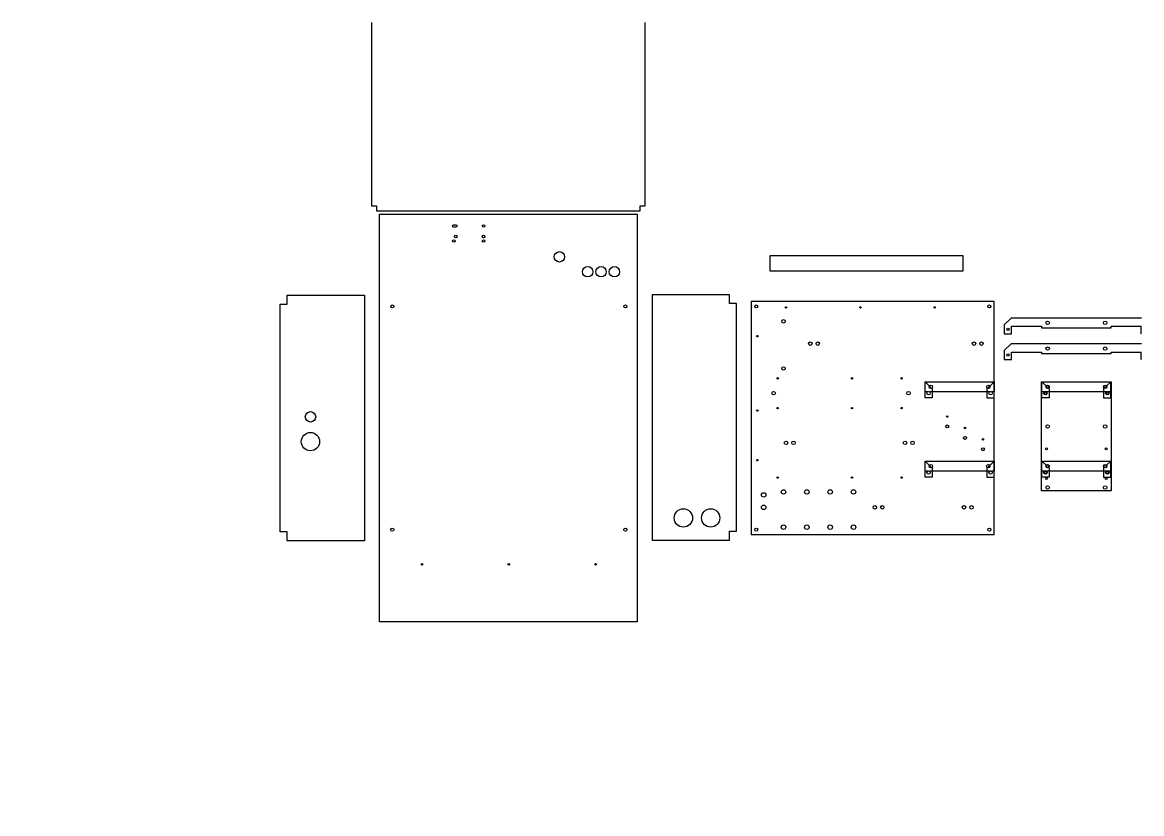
# Paper-space layout 'Лист1' of a CAD drawing. Header units: millimetres. Extents: x 30 to 267, y 21 to 189.
# The model-space entities are those that its viewports show. They can reach past a viewport. Long polylines and large blocks are cut down to what shows.
import ezdxf

# ---------------------------------------------------------------- set-up
doc = ezdxf.new("R2010")
doc.units = ezdxf.units.MM
doc.layers.add('1', color=30, linetype='Continuous')
doc.layers.add('VPort', color=8, linetype='Continuous', plot=False)
doc.layers.get('VPort').off()

msp = doc.modelspace()

# ---------------------------------------------------------------- linework, layer by layer
for p, q in [((1425.5, 462), (1687.7, 462)), ((1425.5, 445), (1486.5, 445)), ((1486.5, 445), (1486.5, 442)), ((1486.5, 442), (1626.5, 442)), ((1626.5, 442), (1626.5, 445)), ((1626.5, 445), (1687.5, 445)), ((1425.5, 410), (1687.7, 410)), ((1425.5, 393), (1486.5, 393)), ((1486.5, 393), (1486.5, 390)), ((1486.5, 390), (1626.5, 390)), ((1626.5, 390), (1626.5, 393)), ((1626.5, 393), (1687.5, 393))]:
    msp.add_line(p, q)
for points in [[(677, 1195), (145, 1195), (145, 1185), (135, 1185), (135, 688), (145, 688), (145, 678), (677, 678), (677, 688), (687, 688), (687, 1185), (677, 1185), (677, 1195)], [(671, 671), (671, -151), (151, -151), (151, 671)], [(-49, 489.4), (-35, 489.4), (-35, 507.4), (121, 507.4), (121, 12.4), (-35, 12.4), (-35, 30.4), (-49, 30.4)], [(871, 490.6), (857, 490.6), (857, 508.6), (701, 508.6), (701, 13.6), (857, 13.6), (857, 31.6), (871, 31.6)], [(1486.5, 333), (1626.5, 333), (1626.5, 113), (1486.5, 113)]]:
    msp.add_lwpolyline(points, close=True)
msp.add_lwpolyline([(301, 644.5, -1), (301, 649.5), (305, 649.5, -1), (305, 644.5)], format="xyb", close=True)
at = {"color": 0}
for points in [[(938, 557), (1328, 557), (1328, 587), (938, 587)], [(1391, 495), (901, 495), (901, 25), (1391, 25)]]:
    msp.add_lwpolyline(points, close=True, dxfattribs=at)
for points in [[(1425.5, 462), (1411, 448), (1411, 430), (1425.5, 430), (1425.5, 445)], [(1687.5, 462), (1702, 448), (1702, 430), (1687.5, 430), (1687.5, 445)], [(1425.5, 410), (1411, 396), (1411, 378), (1425.5, 378), (1425.5, 393)], [(1687.5, 410), (1702, 396), (1702, 378), (1687.5, 378), (1687.5, 393)]]:
    msp.add_lwpolyline(points)
for centre, radius in [((361, 647), 2.5), ((301, 617), 2.5), ((305, 626), 2.5), ((361, 626), 2.5), ((361, 617), 2.5), ((514, 585), 10.5), ((571, 555), 10.5), ((598, 555), 10.5), ((625, 555), 10.5), ((177, 485), 3), ((647, 485), 3), ((1498.5, 452), 3.5), ((1614.5, 452), 3.5), ((1418.5, 439), 2.5), ((1694.7, 439), 2.5), ((1020, 410), 3.5), ((1035, 410), 3.5), ((1350, 410), 3.5), ((1365, 410), 3.5), ((1418.5, 387), 2.5), ((1498.5, 400), 3.5), ((1614.5, 400), 3.5), ((1694.7, 387), 2.5), ((1498.5, 323), 2.5), ((1614.5, 323), 2.5), ((1258.5, 310), 3.5), ((1383.5, 310), 3.5), ((12, 262.4), 10.5), ((12, 212.4), 18.5), ((1498.5, 243), 3.5), ((1614.5, 243), 3.5), ((971, 210), 3.5), ((986, 210), 3.5), ((1211, 210), 3.5), ((1226, 210), 3.5), ((1496.5, 198), 2), ((1616.5, 198), 2), ((1498.5, 163), 2.5), ((1614.5, 163), 2.5), ((1258.5, 150), 3.5), ((1383.5, 150), 3.5), ((1496.5, 138), 2), ((1616.5, 138), 2), ((966, 111), 4.5), ((1013, 111), 4.5), ((1060, 111), 4.5), ((1107, 111), 4.5), ((1498.5, 120), 3.5), ((1614.5, 120), 3.5), ((764, 58.6), 18.5), ((819, 58.6), 18.5), ((1150, 80), 3.5), ((1165, 80), 3.5), ((1330, 80), 3.5), ((1345, 80), 3.5), ((177, 35), 3), ((647, 35), 3), ((237, -35), 1.5), ((412, -35), 1.5), ((587, -35), 1.5)]:
    msp.add_circle(centre, radius)
for centre, radius in [((911, 485), 3), ((1381, 485), 3), ((911, 35), 3), ((966, 40), 4.5), ((1013, 40), 4.5), ((1060, 40), 4.5), ((1107, 40), 4.5), ((1381, 35), 3)]:
    msp.add_circle(centre, radius, dxfattribs=at)
at = {"color": 3}
for centre, radius in [((971, 483), 1.5), ((1121, 483), 1.5), ((1271, 483), 1.5), ((966, 455), 3.5), ((913, 425), 1.5), ((966, 360), 3.5), ((954, 340), 1.5), ((1104, 340), 1.5), ((1204, 340), 1.5), ((946, 310), 3.5), ((1218, 310), 3.5), ((913, 275), 1.5), ((954, 280), 1.5), ((1104, 280), 1.5), ((1204, 280), 1.5), ((1296, 263), 1.5), ((1296, 243), 3), ((1332, 240), 1.5), ((1332, 220), 3), ((1368, 217), 1.5), ((1368, 197), 3), ((913, 175), 1.5), ((954, 140), 1.5), ((1104, 140), 1.5), ((1204, 140), 1.5), ((926, 105), 4.5), ((926, 80), 4.5)]:
    msp.add_circle(centre, radius, dxfattribs=at)
at = {"layer": '1'}
for points in [[(1266, 301), (1251.5, 301), (1251.5, 333), (1266, 319)], [(1376, 301), (1390.5, 301), (1390.5, 333), (1376, 319)], [(1487, 333), (1626, 333), (1626, 313), (1487, 313)], [(1266, 141), (1251.5, 141), (1251.5, 173), (1266, 159)], [(1376, 141), (1390.5, 141), (1390.5, 173), (1376, 159)], [(1487, 173), (1626, 173), (1626, 153), (1487, 153)]]:
    msp.add_lwpolyline(points, close=True, dxfattribs=at)
for points in [[(1256.7, 313), (1251.5, 313), (1251.5, 333), (1390.5, 333), (1390.5, 313), (1385.3, 313)], [(1499.7, 320.8), (1501.5, 319), (1501.5, 301), (1487, 301), (1487, 333), (1496.2, 324.1)], [(1613.3, 320.8), (1611.5, 319), (1611.5, 301), (1626, 301), (1626, 333), (1616.8, 324.1)], [(1381.7, 313), (1260.3, 313)], [(1256.7, 153), (1251.5, 153), (1251.5, 173), (1390.5, 173), (1390.5, 153), (1385.3, 153)], [(1499.7, 160.8), (1501.5, 159), (1501.5, 141), (1487, 141), (1487, 173), (1496.2, 164.1)], [(1613.3, 160.8), (1611.5, 159), (1611.5, 141), (1626, 141), (1626, 173), (1616.8, 164.1)], [(1381.7, 153), (1260.3, 153)]]:
    msp.add_lwpolyline(points, dxfattribs=at)
for centre, radius in [((1263, 323), 3.5), ((1379, 323), 3.5), ((1498.5, 323), 3.5), ((1614.5, 323), 3.5), ((1494, 310), 3.5), ((1494, 310), 2.5), ((1619, 310), 3.5), ((1619, 310), 2.5), ((1263, 163), 3.5), ((1379, 163), 3.5), ((1498.5, 163), 3.5), ((1614.5, 163), 3.5), ((1494, 150), 3.5), ((1494, 150), 2.5), ((1619, 150), 3.5), ((1619, 150), 2.5)]:
    msp.add_circle(centre, radius, dxfattribs=at)

psp = doc.layouts.new('Лист1')

# ---------------------------------------------------------------- viewports
at = {"layer": 'VPort'}
psp.add_viewport(center=(148.49, 104.95), size=(237.59, 167.9279), view_center_point=(559.5, 260), view_height=1595.2741, dxfattribs=at)

doc.saveas('drawing.dxf')
